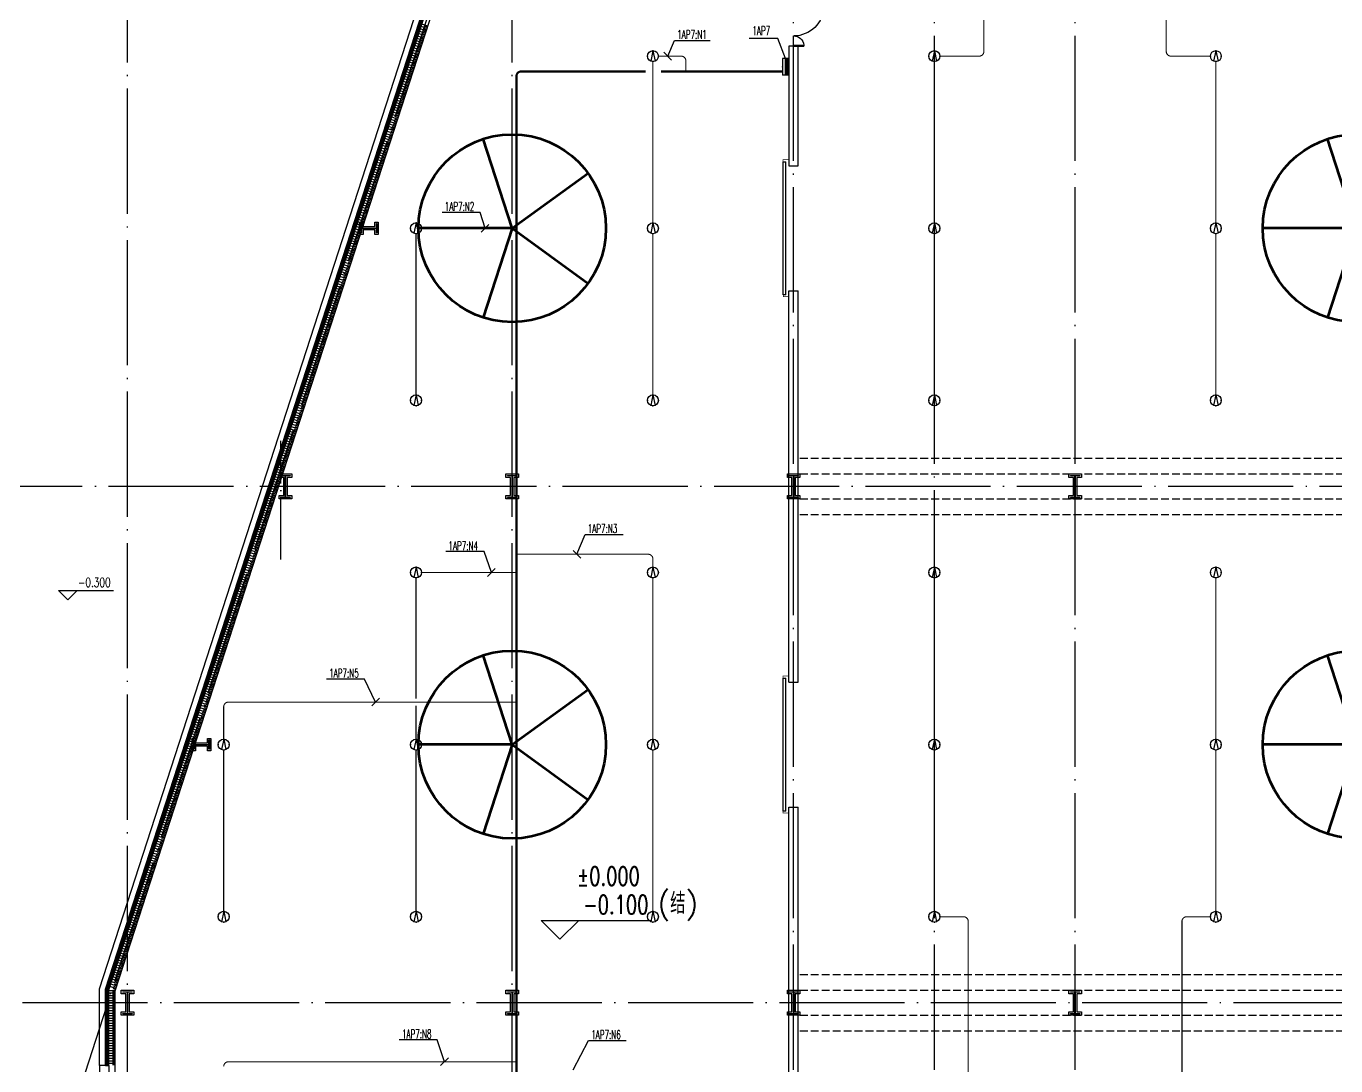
# Model space of a CAD drawing. Extents: x -1396510 to 1250330, y -1892470 to 1623980.
# Drawn here: x -7054 to 34823, y -784643 to -751423 of the extents above; entities that cross this region are included whole.
import ezdxf
from ezdxf.enums import TextEntityAlignment as Align

# ---------------------------------------------------------------- set-up
doc = ezdxf.new("R2010")
doc.units = 0
doc.header["$LTSCALE"] = 1000
doc.header["$MEASUREMENT"] = 0
for name, pattern in [('10平面$0$DASH', [0.35, 0.25, -0.1]), ('DASH', [0.35, 0.25, -0.1]), ('DOTE', [2.42, 2, -0.2, 0.02, -0.2])]:
    doc.linetypes.add(name, pattern=pattern)
doc.layers.get('Defpoints').update_dxf_attribs({"color": 210})
for name, color, linetype in [('10平面$0$WINDOW', 4, 'Continuous'), ('99平面图例外参$0$A-HATCH-2', 251, 'Continuous'), ('A-AXIS-DOTE', 14, 'DOTE'), ('A-AXIS-DP', 126, 'Continuous'), ('A-HATCH-2', 251, 'Continuous'), ('A-LIN-V', 9, 'Continuous'), ('A-SFCE', 30, 'Continuous'), ('A-WINDOW', 140, 'Continuous'), ('AS-COLN', 6, 'Continuous'), ('AS-WALL', 40, 'Continuous'), ('DIM-照明', 3, 'Continuous'), ('DIM-箱柜', 3, 'Continuous'), ('EQUIP-照明', 3, 'Continuous'), ('EQUIP-箱柜', 3, 'Continuous'), ('WIRE-照明', 1, 'Continuous'), ('建-墙-幕', 4, 'Continuous'), ('建-标高', 3, 'Continuous')]:
    doc.layers.add(name, color=color, linetype=linetype)
doc.layers.add('A-云线2', color=3, linetype='Continuous', plot=False)
doc.styles.add('_TEL_DIM', font='SIMPLEX', dxfattribs={"width": 0.8, "height": 3.5, "bigfont": 'HZTXT'})
doc.styles.add('A-STANDARD', font='SIMPLEX', dxfattribs={"bigfont": 'GBCBIG'})

# ---------------------------------------------------------------- blocks, each defined once
blk = doc.blocks.new('nt66')
at = {"layer": 'A-HATCH-2', "color": 8}
blk.add_lwpolyline([(-195840, 766870), (-195440, 766870), (-195440, 766758), (-195586, 766758), (-195586, 766182), (-195440, 766182), (-195440, 766070), (-195840, 766070), (-195840, 766182), (-195694, 766182), (-195694, 766758), (-195840, 766758)], close=True, dxfattribs=at)
at = {"layer": 'AS-COLN'}
blk.add_lwpolyline([(-195790, 766820), (-195490, 766820), (-195490, 766808), (-195636, 766808), (-195636, 766132), (-195490, 766132), (-195490, 766120), (-195790, 766120), (-195790, 766132), (-195644, 766132), (-195644, 766808), (-195790, 766808)], close=True, dxfattribs=at)
blk = doc.blocks.new('342343243')
at = {"layer": 'A-AXIS-DP', "color": 5}
blk.add_lwpolyline([(-155704, 832070), (-155404, 832070), (-155404, 832058), (-155550, 832058), (-155550, 831582), (-155404, 831582), (-155404, 831570), (-155704, 831570), (-155704, 831582), (-155558, 831582), (-155558, 832058), (-155704, 832058), (-155704, 832070)], close=True, dxfattribs=at)
at = {"layer": 'A-HATCH-2'}
blk.add_lwpolyline([(-155754, 832120), (-155354, 832120), (-155354, 832008), (-155500, 832008), (-155500, 831632), (-155354, 831632), (-155354, 831520), (-155754, 831520), (-155754, 831632), (-155608, 831632), (-155608, 832008), (-155754, 832008)], close=True, dxfattribs=at)
blk = doc.blocks.new('33333')
for p in [(-84464, -93400), (-77214, -93400), (-68214, -93400), (-59214, -93400), (-89514, -109900), (-77214, -109900), (-68214, -109900), (-59214, -109900)]:
    blk.add_blockref('nt66', p)
at = {"layer": 'A-AXIS-DP', "rotation": 270}
for p in [(-1109254, 525766), (-1114607, 509266)]:
    blk.add_blockref('342343243', p, dxfattribs=at)
blk = doc.blocks.new('w42343')
at = {"layer": 'A-HATCH-2', "color": 8, "linetype": 'DASH'}
for p, q in [((-263654, 673970), (-128354, 673970)), ((-263654, 673470), (-128354, 673470)), ((-263654, 672670), (-128354, 672670)), ((-263654, 672170), (-128354, 672170)), ((-263654, 657470), (-128354, 657470)), ((-263654, 656970), (-128354, 656970)), ((-263654, 656170), (-128354, 656170)), ((-263654, 655670), (-128354, 655670))]:
    blk.add_line(p, q, dxfattribs=at)
blk = doc.blocks.new('w4324324')
at = {"layer": 'A-HATCH-2', "color": 0, "lineweight": 60}
for q in [(-1694760, 686605), (-1697614, 684532), (-1691907, 684532), (-1696524, 681178), (-1692997, 681178)]:
    blk.add_line((-1694760, 683605), q, dxfattribs=at)
blk.add_circle((-1694760, 683605), 3000, dxfattribs=at)
blk = doc.blocks.new('ner546')
at = {"layer": 'A-LIN-V', "color": 8}
for p in [(581780, 70256), (598280, 70256), (581780, 43256), (598280, 43256)]:
    blk.add_blockref('w4324324', p, dxfattribs=at)
blk = doc.blocks.new('3333')
at = {"layer": 'A-SFCE', "const_width": 20}
blk.add_lwpolyline([(-227064, 766320), (-227064, 766510), (-227244, 766510), (-227244, 766320)], dxfattribs=at)
blk = doc.blocks.new('99平面图例外参$0$$LinePat$填挖边坡')
at = {"color": 0}
for p, q in [((0, 0), (0, -1500)), ((300, 0), (300, -600))]:
    blk.add_line(p, q, dxfattribs=at)
at = {"layer": 'Defpoints', "color": 0}
blk.add_point((600, 0), dxfattribs=at)
blk = doc.blocks.new('10平面$0$$DorLib2D$00000126')
at = {"color": 0, "linetype": 'Continuous'}
for p, q in [((-0.532, 0.5), (-0.532, 0.9)), ((0.532, 0.9), (0.532, 0.5))]:
    blk.add_line(p, q, dxfattribs=at)
at = {"color": 0, "linetype": '10平面$0$DASH'}
for p, q in [((-0.532, 0.9), (0.532, 0.9)), ((-0.532, 0.5), (0.532, 0.5))]:
    blk.add_line(p, q, dxfattribs=at)
blk = doc.blocks.new('DOOR2DLIB$SYSLIB$00000123')
at = {"color": 0}
for p, q in [((0.475, -0.001), (0.475, 0.752)), ((0.475, 0.752), (0.5, 0.752)), ((0.5, -0.001), (0.5, 0.752)), ((-0.5, 0), (-0.5, 0.252)), ((-0.475, 0.252), (-0.5, 0.252)), ((-0.475, 0), (-0.475, 0.252)), ((-0.475, 0), (-0.5, 0)), ((0.475, -0.001), (0.5, -0.001))]:
    blk.add_line(p, q, dxfattribs=at)
for centre, radius, start, end in [((0.505, -0.002), 0.755, 92.2493, 179.7238), ((-0.501, 0.003), 0.251, 359.7899, 84.0974)]:
    blk.add_arc(centre, radius, start, end, dxfattribs=at)
blk = doc.blocks.new('世赫2#厂房一层0821')
at = {"layer": 'A-AXIS-DOTE', "color": 8, "ltscale": 2}
for p, q in [((0, -89188.9), (0, 6400)), ((12300, -89188.9), (12300, 6300)), ((21300, -87498.9), (21300, 6300)), ((25800, -87498.9), (25800, 6300)), ((30300, -87498.9), (30300, 6300)), ((163114.2, -49500), (-11095.8, -49500)), ((165204.2, -66000), (-11095.8, -66000))]:
    blk.add_line(p, q, dxfattribs=at)
at = {"layer": 'A-AXIS-DOTE', "color": 8}
blk.add_line((4900, -51830), (4900, -48040), dxfattribs=at)
at = {"layer": 'A-AXIS-DOTE', "color": 8, "ltscale": 2}
blk.add_lwpolyline([(-1898.6, -69910.4), (21947.6, 3584)], dxfattribs=at)
at = {"layer": 'A-LIN-V'}
for p, q in [((-400, -65615.8), (15503.8, -16600)), ((-400, -82650), (-400, -65615.8))]:
    blk.add_line(p, q, dxfattribs=at)
blk.add_lwpolyline([(-900, -68000), (-900, -65552.5), (16794.3, -11018.4), (17079.6, -11111)], dxfattribs=at)
at = {"layer": 'AS-WALL'}
for p, q in [((21450, -35430), (21150, -35430)), ((21150, -35430), (21150, -39250)), ((21450, -39250), (21450, -35430)), ((21150, -39250), (21450, -39250)), ((21150, -55750), (21150, -43250)), ((21150, -43250), (21450, -43250)), ((21450, -55750), (21450, -43250)), ((21150, -55750), (21450, -55750)), ((21150, -72250), (21150, -59750)), ((21150, -59750), (21450, -59750)), ((21450, -72250), (21450, -59750)), ((-900, -68000), (-900, -83150)), ((-600, -68000), (-900, -68000)), ((-600, -68000), (-600, -82850))]:
    blk.add_line(p, q, dxfattribs=at)
at = {"layer": '建-墙-幕'}
for p, q in [((-700, -65568.4), (9872.2, -32984.6)), ((-666.7, -65573.6), (9903.9, -32994.9)), ((-633.3, -65578.9), (9935.6, -33005.1)), ((-600, -65584.2), (9967.3, -33015.4)), ((-700, -68000), (-700, -65568.4)), ((-666.7, -68000), (-666.7, -65573.6)), ((-633.3, -68000), (-633.3, -65578.9)), ((-600, -68000), (-600, -65584.2)), ((-700, -68000), (-600, -68000))]:
    blk.add_line(p, q, dxfattribs=at)
at = {"layer": '建-标高', "color": 8}
for p, q in [((-1911.4, -53121.8), (-2211.4, -52821.8)), ((-2211.4, -52821.8), (-451.4, -52821.8)), ((-1911.4, -53121.8), (-1611.4, -52821.8)), ((13827.8, -63970), (13227.8, -63370)), ((13227.8, -63370), (16747.8, -63370)), ((13827.8, -63970), (14427.8, -63370))]:
    blk.add_line(p, q, dxfattribs=at)
at = {"layer": '10平面$0$WINDOW'}
for name, p, xscale, yscale, zscale, rotation in [('DOOR2DLIB$SYSLIB$00000123', (21300, -34780), 1300, -1300, 300, 90.00000000093488), ('10平面$0$$DorLib2D$00000126', (21150, -41250), -4000, -200, 200, 269.9999999997814), ('10平面$0$$DorLib2D$00000126', (21150, -57750), -4000, -200, 200, 269.9999999997814)]:
    blk.add_blockref(name, p, dxfattribs=dict(at, xscale=xscale, yscale=yscale, zscale=zscale, rotation=rotation))
at = {"layer": '99平面图例外参$0$A-HATCH-2', "color": 203, "yscale": 0.1333333333333333, "zscale": 0.1333333333333333}
for p, xscale, rotation in [((9601.6, -34790.7), 0.133362719495067, 252.0237134181384), ((9478.1, -35171.2), 0.133362719495067, 252.0237134181384), ((9502.8, -35095.1), 0.133362719495067, 252.0237134181384), ((9527.5, -35019), 0.133362719495067, 252.0237134181384), ((9552.2, -34942.9), 0.133362719495067, 252.0237134181384), ((9576.9, -34866.8), 0.133362719495067, 252.0237134181384), ((9330, -35627.9), 0.133362719495067, 252.0237134181384), ((9354.6, -35551.8), 0.133362719495067, 252.0237134181384), ((9379.3, -35475.7), 0.133362719495067, 252.0237134181384), ((9404, -35399.5), 0.133362719495067, 252.0237134181384), ((9428.7, -35323.4), 0.133362719495067, 252.0237134181384), ((9453.4, -35247.3), 0.133362719495067, 252.0237134181384), ((9206.5, -36008.4), 0.133362719495067, 252.0237134181384), ((9231.2, -35932.3), 0.133362719495067, 252.0237134181384), ((9255.9, -35856.2), 0.133362719495067, 252.0237134181384), ((9280.6, -35780.1), 0.133362719495067, 252.0237134181384), ((9305.3, -35704), 0.133362719495067, 252.0237134181384), ((9058.3, -36465.1), 0.133362719495067, 252.0237134181384), ((9083, -36389), 0.133362719495067, 252.0237134181384), ((9107.7, -36312.9), 0.133362719495067, 252.0237134181384), ((9132.4, -36236.8), 0.133362719495067, 252.0237134181384), ((9157.1, -36160.7), 0.133362719495067, 252.0237134181384), ((9181.8, -36084.5), 0.133362719495067, 252.0237134181384), ((8934.8, -36845.7), 0.133362719495067, 252.0237134181384), ((8959.5, -36769.6), 0.133362719495067, 252.0237134181384), ((8984.2, -36693.4), 0.133362719495067, 252.0237134181384), ((9008.9, -36617.3), 0.133362719495067, 252.0237134181384), ((9033.6, -36541.2), 0.133362719495067, 252.0237134181384), ((8786.7, -37302.3), 0.133362719495067, 252.0237134181384), ((8811.4, -37226.2), 0.133362719495067, 252.0237134181384), ((8836, -37150.1), 0.133362719495067, 252.0237134181384), ((8860.7, -37074), 0.133362719495067, 252.0237134181384), ((8885.4, -36997.9), 0.133362719495067, 252.0237134181384), ((8910.1, -36921.8), 0.133362719495067, 252.0237134181384), ((8663.2, -37682.9), 0.133362719495067, 252.0237134181384), ((8687.9, -37606.8), 0.133362719495067, 252.0237134181384), ((8712.6, -37530.7), 0.133362719495067, 252.0237134181384), ((8737.3, -37454.6), 0.133362719495067, 252.0237134181384), ((8762, -37378.4), 0.133362719495067, 252.0237134181384), ((8515, -38139.6), 0.133362719495067, 252.0237134181384), ((8539.7, -38063.4), 0.133362719495067, 252.0237134181384), ((8564.4, -37987.3), 0.133362719495067, 252.0237134181384), ((8589.1, -37911.2), 0.133362719495067, 252.0237134181384), ((8613.8, -37835.1), 0.133362719495067, 252.0237134181384), ((8638.5, -37759), 0.133362719495067, 252.0237134181384), ((8391.5, -38520.1), 0.133362719495067, 252.0237134181384), ((8416.2, -38444), 0.133362719495067, 252.0237134181384), ((8440.9, -38367.9), 0.133362719495067, 252.0237134181384), ((8465.6, -38291.8), 0.133362719495067, 252.0237134181384), ((8490.3, -38215.7), 0.133362719495067, 252.0237134181384), ((8243.4, -38976.8), 0.133362719495067, 252.0237134181384), ((8268.1, -38900.7), 0.133362719495067, 252.0237134181384), ((8292.7, -38824.6), 0.133362719495067, 252.0237134181384), ((8317.4, -38748.5), 0.133362719495067, 252.0237134181384), ((8342.1, -38672.3), 0.133362719495067, 252.0237134181384), ((8366.8, -38596.2), 0.133362719495067, 252.0237134181384), ((8119.9, -39357.3), 0.133362719495067, 252.0237134181384), ((8144.6, -39281.2), 0.133362719495067, 252.0237134181384), ((8169.3, -39205.1), 0.133362719495067, 252.0237134181384), ((8194, -39129), 0.133362719495067, 252.0237134181384), ((8218.7, -39052.9), 0.133362719495067, 252.0237134181384), ((7971.7, -39814), 0.133362719495067, 252.0237134181384), ((7996.4, -39737.9), 0.133362719495067, 252.0237134181384), ((8021.1, -39661.8), 0.133362719495067, 252.0237134181384), ((8045.8, -39585.7), 0.133362719495067, 252.0237134181384), ((8070.5, -39509.6), 0.133362719495067, 252.0237134181384), ((8095.2, -39433.5), 0.133362719495067, 252.0237134181384), ((7848.2, -40194.6), 0.133362719495067, 252.0237134181384), ((7872.9, -40118.5), 0.133362719495067, 252.0237134181384), ((7897.6, -40042.3), 0.133362719495067, 252.0237134181384), ((7922.3, -39966.2), 0.133362719495067, 252.0237134181384), ((7947, -39890.1), 0.133362719495067, 252.0237134181384), ((7700.1, -40651.2), 0.133362719495067, 252.0237134181384), ((7724.8, -40575.1), 0.133362719495067, 252.0237134181384), ((7749.5, -40499), 0.133362719495067, 252.0237134181384), ((7774.1, -40422.9), 0.133362719495067, 252.0237134181384), ((7798.8, -40346.8), 0.133362719495067, 252.0237134181384), ((7823.5, -40270.7), 0.133362719495067, 252.0237134181384), ((7576.6, -41031.8), 0.133362719495067, 252.0237134181384), ((7601.3, -40955.7), 0.133362719495067, 252.0237134181384), ((7626, -40879.6), 0.133362719495067, 252.0237134181384), ((7650.7, -40803.5), 0.133362719495067, 252.0237134181384), ((7675.4, -40727.4), 0.133362719495067, 252.0237134181384), ((7428.4, -41488.5), 0.133362719495067, 252.0237134181384), ((7453.1, -41412.4), 0.133362719495067, 252.0237134181384), ((7477.8, -41336.2), 0.133362719495067, 252.0237134181384), ((7502.5, -41260.1), 0.133362719495067, 252.0237134181384), ((7527.2, -41184), 0.133362719495067, 252.0237134181384), ((7551.9, -41107.9), 0.133362719495067, 252.0237134181384), ((7304.9, -41869), 0.133362719495067, 252.0237134181384), ((7329.6, -41792.9), 0.133362719495067, 252.0237134181384), ((7354.3, -41716.8), 0.133362719495067, 252.0237134181384), ((7379, -41640.7), 0.133362719495067, 252.0237134181384), ((7403.7, -41564.6), 0.133362719495067, 252.0237134181384), ((7156.8, -42325.7), 0.133362719495067, 252.0237134181384), ((7181.5, -42249.6), 0.133362719495067, 252.0237134181384), ((7206.2, -42173.5), 0.133362719495067, 252.0237134181384), ((7230.9, -42097.4), 0.133362719495067, 252.0237134181384), ((7255.5, -42021.2), 0.133362719495067, 252.0237134181384), ((7280.2, -41945.1), 0.133362719495067, 252.0237134181384), ((7033.3, -42706.3), 0.133362719495067, 252.0237134181384), ((7058, -42630.1), 0.133362719495067, 252.0237134181384), ((7082.7, -42554), 0.133362719495067, 252.0237134181384), ((7107.4, -42477.9), 0.133362719495067, 252.0237134181384), ((7132.1, -42401.8), 0.133362719495067, 252.0237134181384), ((6885.1, -43162.9), 0.133362719495067, 252.0237134181384), ((6909.8, -43086.8), 0.133362719495067, 252.0237134181384), ((6934.5, -43010.7), 0.133362719495067, 252.0237134181384), ((6959.2, -42934.6), 0.133362719495067, 252.0237134181384), ((6983.9, -42858.5), 0.133362719495067, 252.0237134181384), ((7008.6, -42782.4), 0.133362719495067, 252.0237134181384), ((6761.6, -43543.5), 0.133362719495067, 252.0237134181384), ((6786.3, -43467.4), 0.133362719495067, 252.0237134181384), ((6811, -43391.3), 0.133362719495067, 252.0237134181384), ((6835.7, -43315.1), 0.133362719495067, 252.0237134181384), ((6860.4, -43239), 0.133362719495067, 252.0237134181384), ((6613.5, -44000.1), 0.133362719495067, 252.0237134181384), ((6638.2, -43924), 0.133362719495067, 252.0237134181384), ((6662.9, -43847.9), 0.133362719495067, 252.0237134181384), ((6687.6, -43771.8), 0.133362719495067, 252.0237134181384), ((6712.2, -43695.7), 0.133362719495067, 252.0237134181384), ((6736.9, -43619.6), 0.133362719495067, 252.0237134181384), ((6490, -44380.7), 0.133362719495067, 252.0237134181384), ((6514.7, -44304.6), 0.133362719495067, 252.0237134181384), ((6539.4, -44228.5), 0.133362719495067, 252.0237134181384), ((6564.1, -44152.4), 0.133362719495067, 252.0237134181384), ((6588.8, -44076.3), 0.133362719495067, 252.0237134181384), ((6341.8, -44837.4), 0.133362719495067, 252.0237134181384), ((6366.5, -44761.3), 0.133362719495067, 252.0237134181384), ((6391.2, -44685.1), 0.133362719495067, 252.0237134181384), ((6415.9, -44609), 0.133362719495067, 252.0237134181384), ((6440.6, -44532.9), 0.133362719495067, 252.0237134181384), ((6465.3, -44456.8), 0.133362719495067, 252.0237134181384), ((6218.3, -45217.9), 0.133362719495067, 252.0237134181384), ((6243, -45141.8), 0.133362719495067, 252.0237134181384), ((6267.7, -45065.7), 0.133362719495067, 252.0237134181384), ((6292.4, -44989.6), 0.133362719495067, 252.0237134181384), ((6317.1, -44913.5), 0.133362719495067, 252.0237134181384), ((6070.2, -45674.6), 0.133362719495067, 252.0237134181384), ((6094.9, -45598.5), 0.133362719495067, 252.0237134181384), ((6119.6, -45522.4), 0.133362719495067, 252.0237134181384), ((6144.3, -45446.3), 0.133362719495067, 252.0237134181384), ((6169, -45370.2), 0.133362719495067, 252.0237134181384), ((6193.6, -45294), 0.133362719495067, 252.0237134181384), ((5946.7, -46055.2), 0.133362719495067, 252.0237134181384), ((5971.4, -45979), 0.133362719495067, 252.0237134181384), ((5996.1, -45902.9), 0.133362719495067, 252.0237134181384), ((6020.8, -45826.8), 0.133362719495067, 252.0237134181384), ((6045.5, -45750.7), 0.133362719495067, 252.0237134181384), ((5798.5, -46511.8), 0.133362719495067, 252.0237134181384), ((5823.2, -46435.7), 0.133362719495067, 252.0237134181384), ((5847.9, -46359.6), 0.133362719495067, 252.0237134181384), ((5872.6, -46283.5), 0.133362719495067, 252.0237134181384), ((5897.3, -46207.4), 0.133362719495067, 252.0237134181384), ((5922, -46131.3), 0.133362719495067, 252.0237134181384), ((5675, -46892.4), 0.133362719495067, 252.0237134181384), ((5699.7, -46816.3), 0.133362719495067, 252.0237134181384), ((5724.4, -46740.2), 0.133362719495067, 252.0237134181384), ((5749.1, -46664), 0.133362719495067, 252.0237134181384), ((5773.8, -46587.9), 0.133362719495067, 252.0237134181384), ((5526.9, -47349.1), 0.133362719495067, 252.0237134181384), ((5551.6, -47272.9), 0.133362719495067, 252.0237134181384), ((5576.3, -47196.8), 0.133362719495067, 252.0237134181384), ((5601, -47120.7), 0.133362719495067, 252.0237134181384), ((5625.7, -47044.6), 0.133362719495067, 252.0237134181384), ((5650.4, -46968.5), 0.133362719495067, 252.0237134181384), ((5403.4, -47729.6), 0.133362719495067, 252.0237134181384), ((5428.1, -47653.5), 0.133362719495067, 252.0237134181384), ((5452.8, -47577.4), 0.133362719495067, 252.0237134181384), ((5477.5, -47501.3), 0.133362719495067, 252.0237134181384), ((5502.2, -47425.2), 0.133362719495067, 252.0237134181384), ((5255.2, -48186.3), 0.133362719495067, 252.0237134181384), ((5279.9, -48110.2), 0.133362719495067, 252.0237134181384), ((5304.6, -48034.1), 0.133362719495067, 252.0237134181384), ((5329.3, -47957.9), 0.133362719495067, 252.0237134181384), ((5354, -47881.8), 0.133362719495067, 252.0237134181384), ((5378.7, -47805.7), 0.133362719495067, 252.0237134181384), ((5131.7, -48566.8), 0.133362719495067, 252.0237134181384), ((5156.4, -48490.7), 0.133362719495067, 252.0237134181384), ((5181.1, -48414.6), 0.133362719495067, 252.0237134181384), ((5205.8, -48338.5), 0.133362719495067, 252.0237134181384), ((5230.5, -48262.4), 0.133362719495067, 252.0237134181384), ((4983.6, -49023.5), 0.133362719495067, 252.0237134181384), ((5008.3, -48947.4), 0.133362719495067, 252.0237134181384), ((5033, -48871.3), 0.133362719495067, 252.0237134181384), ((5057.7, -48795.2), 0.133362719495067, 252.0237134181384), ((5082.4, -48719.1), 0.133362719495067, 252.0237134181384), ((5107.1, -48642.9), 0.133362719495067, 252.0237134181384), ((4860.1, -49404.1), 0.133362719495067, 252.0237134181384), ((4884.8, -49328), 0.133362719495067, 252.0237134181384), ((4909.5, -49251.8), 0.133362719495067, 252.0237134181384), ((4934.2, -49175.7), 0.133362719495067, 252.0237134181384), ((4958.9, -49099.6), 0.133362719495067, 252.0237134181384), ((4711.9, -49860.7), 0.133362719495067, 252.0237134181384), ((4736.6, -49784.6), 0.133362719495067, 252.0237134181384), ((4761.3, -49708.5), 0.133362719495067, 252.0237134181384), ((4786, -49632.4), 0.133362719495067, 252.0237134181384), ((4810.7, -49556.3), 0.133362719495067, 252.0237134181384), ((4835.4, -49480.2), 0.133362719495067, 252.0237134181384), ((4588.5, -50241.3), 0.133362719495067, 252.0237134181384), ((4613.1, -50165.2), 0.133362719495067, 252.0237134181384), ((4637.8, -50089.1), 0.133362719495067, 252.0237134181384), ((4662.5, -50013), 0.133362719495067, 252.0237134181384), ((4687.2, -49936.8), 0.133362719495067, 252.0237134181384), ((4440.3, -50698), 0.133362719495067, 252.0237134181384), ((4465, -50621.8), 0.133362719495067, 252.0237134181384), ((4489.7, -50545.7), 0.133362719495067, 252.0237134181384), ((4514.4, -50469.6), 0.133362719495067, 252.0237134181384), ((4539.1, -50393.5), 0.133362719495067, 252.0237134181384), ((4563.8, -50317.4), 0.133362719495067, 252.0237134181384), ((4316.8, -51078.5), 0.133362719495067, 252.0237134181384), ((4341.5, -51002.4), 0.133362719495067, 252.0237134181384), ((4366.2, -50926.3), 0.133362719495067, 252.0237134181384), ((4390.9, -50850.2), 0.133362719495067, 252.0237134181384), ((4415.6, -50774.1), 0.133362719495067, 252.0237134181384), ((4168.6, -51535.2), 0.133362719495067, 252.0237134181384), ((4193.3, -51459.1), 0.133362719495067, 252.0237134181384), ((4218, -51383), 0.133362719495067, 252.0237134181384), ((4242.7, -51306.9), 0.133362719495067, 252.0237134181384), ((4267.4, -51230.7), 0.133362719495067, 252.0237134181384), ((4292.1, -51154.6), 0.133362719495067, 252.0237134181384), ((4045.2, -51915.7), 0.133362719495067, 252.0237134181384), ((4069.9, -51839.6), 0.133362719495067, 252.0237134181384), ((4094.5, -51763.5), 0.133362719495067, 252.0237134181384), ((4119.2, -51687.4), 0.133362719495067, 252.0237134181384), ((4143.9, -51611.3), 0.133362719495067, 252.0237134181384), ((3897, -52372.4), 0.133362719495067, 252.0237134181384), ((3921.7, -52296.3), 0.133362719495067, 252.0237134181384), ((3946.4, -52220.2), 0.133362719495067, 252.0237134181384), ((3971.1, -52144.1), 0.133362719495067, 252.0237134181384), ((3995.8, -52068), 0.133362719495067, 252.0237134181384), ((4020.5, -51991.9), 0.133362719495067, 252.0237134181384), ((3773.5, -52753), 0.133362719495067, 252.0237134181384), ((3798.2, -52676.9), 0.133362719495067, 252.0237134181384), ((3822.9, -52600.7), 0.133362719495067, 252.0237134181384), ((3847.6, -52524.6), 0.133362719495067, 252.0237134181384), ((3872.3, -52448.5), 0.133362719495067, 252.0237134181384), ((3625.3, -53209.6), 0.133362719495067, 252.0237134181384), ((3650, -53133.5), 0.133362719495067, 252.0237134181384), ((3674.7, -53057.4), 0.133362719495067, 252.0237134181384), ((3699.4, -52981.3), 0.133362719495067, 252.0237134181384), ((3724.1, -52905.2), 0.133362719495067, 252.0237134181384), ((3748.8, -52829.1), 0.133362719495067, 252.0237134181384), ((3501.9, -53590.2), 0.133362719495067, 252.0237134181384), ((3526.6, -53514.1), 0.133362719495067, 252.0237134181384), ((3551.2, -53438), 0.133362719495067, 252.0237134181384), ((3575.9, -53361.9), 0.133362719495067, 252.0237134181384), ((3600.6, -53285.8), 0.133362719495067, 252.0237134181384), ((3353.7, -54046.9), 0.133362719495067, 252.0237134181384), ((3378.4, -53970.8), 0.133362719495067, 252.0237134181384), ((3403.1, -53894.6), 0.133362719495067, 252.0237134181384), ((3427.8, -53818.5), 0.133362719495067, 252.0237134181384), ((3452.5, -53742.4), 0.133362719495067, 252.0237134181384), ((3477.2, -53666.3), 0.133362719495067, 252.0237134181384), ((3230.2, -54427.4), 0.133362719495067, 252.0237134181384), ((3254.9, -54351.3), 0.133362719495067, 252.0237134181384), ((3279.6, -54275.2), 0.133362719495067, 252.0237134181384), ((3304.3, -54199.1), 0.133362719495067, 252.0237134181384), ((3329, -54123), 0.133362719495067, 252.0237134181384), ((3082, -54884.1), 0.133362719495067, 252.0237134181384), ((3106.7, -54808), 0.133362719495067, 252.0237134181384), ((3131.4, -54731.9), 0.133362719495067, 252.0237134181384), ((3156.1, -54655.8), 0.133362719495067, 252.0237134181384), ((3180.8, -54579.6), 0.133362719495067, 252.0237134181384), ((3205.5, -54503.5), 0.133362719495067, 252.0237134181384), ((2958.6, -55264.7), 0.133362719495067, 252.0237134181384), ((2983.3, -55188.5), 0.133362719495067, 252.0237134181384), ((3008, -55112.4), 0.133362719495067, 252.0237134181384), ((3032.6, -55036.3), 0.133362719495067, 252.0237134181384), ((3057.3, -54960.2), 0.133362719495067, 252.0237134181384), ((2810.4, -55721.3), 0.133362719495067, 252.0237134181384), ((2835.1, -55645.2), 0.133362719495067, 252.0237134181384), ((2859.8, -55569.1), 0.133362719495067, 252.0237134181384), ((2884.5, -55493), 0.133362719495067, 252.0237134181384), ((2909.2, -55416.9), 0.133362719495067, 252.0237134181384), ((2933.9, -55340.8), 0.133362719495067, 252.0237134181384), ((2686.9, -56101.9), 0.133362719495067, 252.0237134181384), ((2711.6, -56025.8), 0.133362719495067, 252.0237134181384), ((2736.3, -55949.7), 0.133362719495067, 252.0237134181384), ((2761, -55873.5), 0.133362719495067, 252.0237134181384), ((2785.7, -55797.4), 0.133362719495067, 252.0237134181384), ((2538.7, -56558.5), 0.133362719495067, 252.0237134181384), ((2563.4, -56482.4), 0.133362719495067, 252.0237134181384), ((2588.1, -56406.3), 0.133362719495067, 252.0237134181384), ((2612.8, -56330.2), 0.133362719495067, 252.0237134181384), ((2637.5, -56254.1), 0.133362719495067, 252.0237134181384), ((2662.2, -56178), 0.133362719495067, 252.0237134181384), ((2415.3, -56939.1), 0.133362719495067, 252.0237134181384), ((2440, -56863), 0.133362719495067, 252.0237134181384), ((2464.7, -56786.9), 0.133362719495067, 252.0237134181384), ((2489.4, -56710.8), 0.133362719495067, 252.0237134181384), ((2514, -56634.7), 0.133362719495067, 252.0237134181384), ((2267.1, -57395.8), 0.133362719495067, 252.0237134181384), ((2291.8, -57319.7), 0.133362719495067, 252.0237134181384), ((2316.5, -57243.6), 0.133362719495067, 252.0237134181384), ((2341.2, -57167.4), 0.133362719495067, 252.0237134181384), ((2365.9, -57091.3), 0.133362719495067, 252.0237134181384), ((2390.6, -57015.2), 0.133362719495067, 252.0237134181384), ((2143.6, -57776.3), 0.133362719495067, 252.0237134181384), ((2168.3, -57700.2), 0.133362719495067, 252.0237134181384), ((2193, -57624.1), 0.133362719495067, 252.0237134181384), ((2217.7, -57548), 0.133362719495067, 252.0237134181384), ((2242.4, -57471.9), 0.133362719495067, 252.0237134181384), ((1995.4, -58233), 0.133362719495067, 252.0237134181384), ((2020.1, -58156.9), 0.133362719495067, 252.0237134181384), ((2044.8, -58080.8), 0.133362719495067, 252.0237134181384), ((2069.5, -58004.7), 0.133362719495067, 252.0237134181384), ((2094.2, -57928.6), 0.133362719495067, 252.0237134181384), ((2118.9, -57852.4), 0.133362719495067, 252.0237134181384), ((1872, -58613.6), 0.133362719495067, 252.0237134181384), ((1896.7, -58537.4), 0.133362719495067, 252.0237134181384), ((1921.4, -58461.3), 0.133362719495067, 252.0237134181384), ((1946.1, -58385.2), 0.133362719495067, 252.0237134181384), ((1970.7, -58309.1), 0.133362719495067, 252.0237134181384), ((1723.8, -59070.2), 0.133362719495067, 252.0237134181384), ((1748.5, -58994.1), 0.133362719495067, 252.0237134181384), ((1773.2, -58918), 0.133362719495067, 252.0237134181384), ((1797.9, -58841.9), 0.133362719495067, 252.0237134181384), ((1822.6, -58765.8), 0.133362719495067, 252.0237134181384), ((1847.3, -58689.7), 0.133362719495067, 252.0237134181384), ((1600.3, -59450.8), 0.133362719495067, 252.0237134181384), ((1625, -59374.7), 0.133362719495067, 252.0237134181384), ((1649.7, -59298.6), 0.133362719495067, 252.0237134181384), ((1674.4, -59222.4), 0.133362719495067, 252.0237134181384), ((1699.1, -59146.3), 0.133362719495067, 252.0237134181384), ((1452.1, -59907.5), 0.133362719495067, 252.0237134181384), ((1476.8, -59831.3), 0.133362719495067, 252.0237134181384), ((1501.5, -59755.2), 0.133362719495067, 252.0237134181384), ((1526.2, -59679.1), 0.133362719495067, 252.0237134181384), ((1550.9, -59603), 0.133362719495067, 252.0237134181384), ((1575.6, -59526.9), 0.133362719495067, 252.0237134181384), ((1304, -60364.1), 0.133362719495067, 252.0237134181384), ((1328.7, -60288), 0.133362719495067, 252.0237134181384), ((1353.4, -60211.9), 0.133362719495067, 252.0237134181384), ((1378.1, -60135.8), 0.133362719495067, 252.0237134181384), ((1402.8, -60059.7), 0.133362719495067, 252.0237134181384), ((1427.5, -59983.6), 0.133362719495067, 252.0237134181384), ((1180.5, -60744.7), 0.133362719495067, 252.0237134181384), ((1205.2, -60668.6), 0.133362719495067, 252.0237134181384), ((1229.9, -60592.5), 0.133362719495067, 252.0237134181384), ((1254.6, -60516.3), 0.133362719495067, 252.0237134181384), ((1279.3, -60440.2), 0.133362719495067, 252.0237134181384), ((1032.3, -61201.3), 0.133362719495067, 252.0237134181384), ((1057, -61125.2), 0.133362719495067, 252.0237134181384), ((1081.7, -61049.1), 0.133362719495067, 252.0237134181384), ((1106.4, -60973), 0.133362719495067, 252.0237134181384), ((1131.1, -60896.9), 0.133362719495067, 252.0237134181384), ((1155.8, -60820.8), 0.133362719495067, 252.0237134181384), ((908.9, -61581.9), 0.133362719495067, 252.0237134181384), ((933.5, -61505.8), 0.133362719495067, 252.0237134181384), ((958.2, -61429.7), 0.133362719495067, 252.0237134181384), ((982.9, -61353.6), 0.133362719495067, 252.0237134181384), ((1007.6, -61277.5), 0.133362719495067, 252.0237134181384), ((760.7, -62038.6), 0.133362719495067, 252.0237134181384), ((785.4, -61962.5), 0.133362719495067, 252.0237134181384), ((810.1, -61886.4), 0.133362719495067, 252.0237134181384), ((834.8, -61810.2), 0.133362719495067, 252.0237134181384), ((859.5, -61734.1), 0.133362719495067, 252.0237134181384), ((884.2, -61658), 0.133362719495067, 252.0237134181384), ((637.2, -62419.1), 0.133362719495067, 252.0237134181384), ((661.9, -62343), 0.133362719495067, 252.0237134181384), ((686.6, -62266.9), 0.133362719495067, 252.0237134181384), ((711.3, -62190.8), 0.133362719495067, 252.0237134181384), ((736, -62114.7), 0.133362719495067, 252.0237134181384), ((489, -62875.8), 0.133362719495067, 252.0237134181384), ((513.7, -62799.7), 0.133362719495067, 252.0237134181384), ((538.4, -62723.6), 0.133362719495067, 252.0237134181384), ((563.1, -62647.5), 0.133362719495067, 252.0237134181384), ((587.8, -62571.4), 0.133362719495067, 252.0237134181384), ((612.5, -62495.2), 0.133362719495067, 252.0237134181384), ((365.6, -63256.4), 0.133362719495067, 252.0237134181384), ((390.2, -63180.2), 0.133362719495067, 252.0237134181384), ((414.9, -63104.1), 0.133362719495067, 252.0237134181384), ((439.6, -63028), 0.133362719495067, 252.0237134181384), ((464.3, -62951.9), 0.133362719495067, 252.0237134181384), ((217.4, -63713), 0.133362719495067, 252.0237134181384), ((242.1, -63636.9), 0.133362719495067, 252.0237134181384), ((266.8, -63560.8), 0.133362719495067, 252.0237134181384), ((291.5, -63484.7), 0.133362719495067, 252.0237134181384), ((316.2, -63408.6), 0.133362719495067, 252.0237134181384), ((340.9, -63332.5), 0.133362719495067, 252.0237134181384), ((93.9, -64093.6), 0.133362719495067, 252.0237134181384), ((118.6, -64017.5), 0.133362719495067, 252.0237134181384), ((143.3, -63941.4), 0.133362719495067, 252.0237134181384), ((168, -63865.3), 0.133362719495067, 252.0237134181384), ((192.7, -63789.1), 0.133362719495067, 252.0237134181384), ((-54.3, -64550.3), 0.133362719495067, 252.0237134181384), ((-29.6, -64474.1), 0.133362719495067, 252.0237134181384), ((-4.9, -64398), 0.133362719495067, 252.0237134181384), ((19.8, -64321.9), 0.133362719495067, 252.0237134181384), ((44.5, -64245.8), 0.133362719495067, 252.0237134181384), ((69.2, -64169.7), 0.133362719495067, 252.0237134181384), ((-177.7, -64930.8), 0.133362719495067, 252.0237134181384), ((-153, -64854.7), 0.133362719495067, 252.0237134181384), ((-128.4, -64778.6), 0.133362719495067, 252.0237134181384), ((-103.7, -64702.5), 0.133362719495067, 252.0237134181384), ((-79, -64626.4), 0.133362719495067, 252.0237134181384), ((-325.9, -65387.5), 0.133362719495067, 252.0237134181384), ((-301.2, -65311.4), 0.133362719495067, 252.0237134181384), ((-276.5, -65235.3), 0.133362719495067, 252.0237134181384), ((-251.8, -65159.1), 0.133362719495067, 252.0237134181384), ((-227.1, -65083), 0.133362719495067, 252.0237134181384), ((-202.4, -65006.9), 0.133362719495067, 252.0237134181384), ((-400, -65615.8), 0.1335983163058314, 270.0000000008098), ((-400, -65696), 0.1335983163058314, 270.0000000008098), ((-375.3, -65539.7), 0.133362719495067, 252.0237134181384), ((-350.6, -65463.6), 0.133362719495067, 252.0237134181384), ((-400, -65776.1), 0.1335983163058314, 270.0000000008098), ((-400, -65856.3), 0.1335983163058314, 270.0000000008098), ((-400, -65936.5), 0.1335983163058314, 270.0000000008098), ((-400, -66016.6), 0.1335983163058314, 270.0000000008098), ((-400, -66096.8), 0.1335983163058314, 270.0000000008098), ((-400, -66176.9), 0.1335983163058314, 270.0000000008098), ((-400, -66257.1), 0.1335983163058314, 270.0000000008098), ((-400, -66337.2), 0.1335983163058314, 270.0000000008098), ((-400, -66417.4), 0.1335983163058314, 270.0000000008098), ((-400, -66497.6), 0.1335983163058314, 270.0000000008098), ((-400, -66577.7), 0.1335983163058314, 270.0000000008098), ((-400, -66657.9), 0.1335983163058314, 270.0000000008098), ((-400, -66738), 0.1335983163058314, 270.0000000008098), ((-400, -66818.2), 0.1335983163058314, 270.0000000008098), ((-400, -66898.4), 0.1335983163058314, 270.0000000008098), ((-400, -66978.5), 0.1335983163058314, 270.0000000008098), ((-400, -67058.7), 0.1335983163058314, 270.0000000008098), ((-400, -67138.8), 0.1335983163058314, 270.0000000008098), ((-400, -67219), 0.1335983163058314, 270.0000000008098), ((-400, -67299.2), 0.1335983163058314, 270.0000000008098), ((-400, -67379.3), 0.1335983163058314, 270.0000000008098), ((-400, -67459.5), 0.1335983163058314, 270.0000000008098), ((-400, -67539.6), 0.1335983163058314, 270.0000000008098), ((-400, -67619.8), 0.1335983163058314, 270.0000000008098), ((-400, -67700), 0.1335983163058314, 270.0000000008098), ((-400, -67780.1), 0.1335983163058314, 270.0000000008098), ((-400, -67860.3), 0.1335983163058314, 270.0000000008098), ((-400, -67940.4), 0.1335983163058314, 270.0000000008098)]:
    blk.add_blockref('99平面图例外参$0$$LinePat$填挖边坡', p, dxfattribs=dict(at, xscale=xscale, rotation=rotation))
at = {"layer": 'A-LIN-V', "color": 8, "rotation": 90.00000000000001}
blk.add_blockref('ner546', (766160.7, 1055230), dxfattribs=at)
at = {"layer": 'A-SFCE'}
for p in [(248204.2, -805570), (248204.2, -822070)]:
    blk.add_blockref('3333', p, dxfattribs=at)
at = {"layer": 'A-SFCE', "xscale": -1, "rotation": 180}
for p in [(248214.2, 723070), (248204.2, 706570)]:
    blk.add_blockref('3333', p, dxfattribs=at)
at = {"layer": 'A-WINDOW'}
for name in ['33333', 'w42343']:
    blk.add_blockref(name, (285154.2, -722570), dxfattribs=at)
at = {"layer": '建-标高', "color": 7, "style": 'A-STANDARD', "width": 0.705882}
for s, height, p in [('-0.300', 297.5, (-1581.4, -52716.8)), ('%%P0.000', 595, (14367.8, -62250)), ('-0.100', 595, (14567.8, -63160))]:
    blk.add_text(s, height=height, dxfattribs=at).set_placement(p)
at = {"layer": '建-标高', "color": 7, "style": 'A-STANDARD'}
blk.add_text('(结)', height=675.18, dxfattribs=at).set_placement((16947.8, -63160))
blk = doc.blocks.new('$equip$00002832')
for q in [(-0.2, -0.46), (0.2, -0.46)]:
    blk.add_line((0, 0.5), q)
at = {"const_width": 0.0571}
blk.add_lwpolyline([(0.5, 0, 1), (-0.5, 0, 1), (0.5, 0, -0.625089)], format="xyb", dxfattribs=at)
blk.add_circle((0, 0), 0.5)
for p in [(-0.5, 0), (0, 0.5), (0.5, 0), (0, -0.5)]:
    blk.add_point(p)
at = {"color": 7, "style": '_TEL_DIM', "flags": 1}
for tag in ['A', 'REMARK']:
    blk.add_attdef(tag, text='', height=0.00002, dxfattribs=at).set_placement((0, 0), align=Align.MIDDLE_CENTER)
blk = doc.blocks.new('*X128')
at = {"color": 0}
for p, q in [((-250, 33), (-183, 100)), ((-250, 68), (-218, 100)), ((-247, 0), (-147, 100)), ((-212, 0), (-112, 100)), ((-177, 0), (-77, 100)), ((-141, 0), (-41, 100)), ((-106, 0), (-6, 100)), ((-71, 0), (29, 100)), ((-35, 0), (65, 100)), ((0, 0), (100, 100)), ((35, 0), (135, 100)), ((71, 0), (171, 100)), ((106, 0), (206, 100)), ((141, 0), (241, 100)), ((177, 0), (250, 73)), ((212, 0), (250, 38)), ((247, 0), (250, 3))]:
    blk.add_line(p, q, dxfattribs=at)
blk = doc.blocks.new('$equip$00002929')
for p, q in [((-0.75, 0.6), (-0.75, 0)), ((0.75, 0.6), (-0.75, 0.6)), ((-0.75, 0.3), (0.75, 0.3)), ((-0.75, 0), (0.75, 0)), ((0.75, 0), (0.75, 0.6))]:
    blk.add_line(p, q)
for points, const_width in [([(-0.75, 0.15), (0.75, 0.15)], 0.3), ([(-0.75, 0.6), (-0.75, 0), (0.75, 0), (0.75, 0.6), (-0.75, 0.6), (-0.75, 0)], 0.0571)]:
    blk.add_lwpolyline(points, dxfattribs=dict(const_width=const_width))
for p in [(-0.75, 0.3), (0, 0.6), (0, 0), (0.75, 0.3)]:
    blk.add_point(p)
at = {"xscale": 0.00300000000061118, "yscale": 0.00300000000061118, "zscale": 0.00300000000061118}
blk.add_blockref('*X128', (0, 0), dxfattribs=at)
at = {"color": 7, "style": '_TEL_DIM', "flags": 1}
for tag in ['A', 'REMARK']:
    blk.add_attdef(tag, text='', height=0.00002, dxfattribs=at).set_placement((0, 0), align=Align.MIDDLE_CENTER)

msp = doc.modelspace()

# ---------------------------------------------------------------- linework, layer by layer
at = {"layer": 'DIM-照明'}
for p, q in [((13337.9, -752256.3), (13585.4, -752503.7)), ((7744.2, -757756.3), (7496.7, -758003.7)), ((10431.3, -768173.6), (10678.8, -768421.1)), ((7943.4, -768756.3), (7695.9, -769003.7)), ((4242.6, -772898.5), (3995.1, -773146)), ((6446.7, -784391.5), (6199.2, -784638.9))]:
    msp.add_line(p, q, dxfattribs=at)
for points in [[(13461.7, -752380), (13676.7, -751876.4)], [(13676.7, -751876.4), (14819.7, -751876.4)], [(7459.8, -757372.8), (6244.8, -757372.8)], [(7620.5, -757880), (7459.8, -757372.8)], [(10555, -768297.3), (10815.6, -767667.7)], [(10815.6, -767667.7), (12030.6, -767667.7)], [(7585.2, -768214.4), (6362.2, -768214.4)], [(7819.7, -768880), (7585.2, -768214.4)], [(3763, -772285), (2548, -772285)], [(4118.9, -773022.3), (3763, -772285)], [(6089.6, -783816.6), (4874.6, -783816.6)], [(6322.9, -784515.2), (6089.6, -783816.6)], [(10438.4, -784771.5), (10926.3, -783837.8)], [(10926.3, -783837.8), (12133.3, -783837.8)]]:
    msp.add_lwpolyline(points, dxfattribs=at)
at = {"layer": 'DIM-箱柜'}
for p, q in [((16976.1, -751811.2), (16063.5, -751811.2)), ((17230.8, -752455.3), (16976.1, -751811.2))]:
    msp.add_line(p, q, dxfattribs=at)
at = {"layer": 'WIRE-照明', "linetype": 'Continuous'}
for points, const_width in [([(23570.2, -752230), (23570.2, -717937.6)], 35), ([(29401.5, -752230), (29401.5, -717937.6)], 35), ([(13160.8, -752380), (13890, -752380)], 35), ([(14040, -752870), (14040, -752530)], 35), ([(22160.8, -752380), (23420.2, -752380)], 35), ([(30810.8, -752380), (29551.5, -752380)], 35), ([(8772.3, -752870), (12751.5, -752870)], 70), ([(12985.8, -757705), (12985.8, -752555)], 35), ([(13250, -752870), (17125.8, -752870)], 70), ([(21985.8, -757705), (21985.8, -752555)], 35), ([(30985.8, -757705), (30985.8, -752555)], 35), ([(8622.3, -785380), (8622.3, -753020)], 70), ([(5585.8, -757880), (8622.3, -757880)], 35), ([(5410.8, -763205), (5410.8, -758055)], 35), ([(12985.8, -763205), (12985.8, -758055)], 35), ([(21985.8, -763205), (21985.8, -758055)], 35), ([(30985.8, -763205), (30985.8, -758055)], 35), ([(8622.3, -768297.3), (12835.8, -768297.3)], 35), ([(12985.8, -768705), (12985.8, -768447.3)], 35), ([(5410.8, -772909.8), (5410.8, -769055)], 35), ([(5585.8, -768880), (8622.3, -768880)], 35), ([(12985.8, -774205), (12985.8, -769055)], 35), ([(21985.8, -774205), (21985.8, -769055)], 35), ([(30985.8, -769055), (30985.8, -774205)], 35), ([(-589.2, -773022.3), (8622.3, -773022.3)], 35), ([(-739.2, -774205), (-739.2, -773172.3)], 35), ([(5410.8, -774205), (5410.8, -773134.8)], 35), ([(-739.2, -779705), (-739.2, -774555)], 35), ([(5410.8, -779705), (5410.8, -774555)], 35), ([(12985.8, -779705), (12985.8, -774555)], 35), ([(21985.8, -779705), (21985.8, -774555)], 35), ([(30985.8, -774555), (30985.8, -779705)], 35), ([(22160.8, -779880), (22918.4, -779880)], 35), ([(23068.4, -797383.8), (23068.4, -780030)], 35), ([(29903.2, -797383.8), (29903.2, -780030)], 35), ([(30810.8, -779880), (30053.2, -779880)], 35), ([(-589.2, -784515.2), (8622.3, -784515.2)], 35)]:
    msp.add_lwpolyline(points, dxfattribs=dict(at, const_width=const_width))
for points, const_width in [([(14040, -752530, 0.4142136), (13890, -752380)], 35), ([(23420.2, -752380, 0.4142136), (23570.2, -752230)], 35), ([(29551.5, -752380, -0.4142136), (29401.5, -752230)], 35), ([(8772.3, -752870, 0.4142136), (8622.3, -753020)], 70), ([(12985.8, -768447.3, 0.4142136), (12835.8, -768297.3)], 35), ([(-589.2, -773022.3, 0.4142136), (-739.2, -773172.3)], 35), ([(23068.4, -780030, 0.4142136), (22918.4, -779880)], 35), ([(29903.2, -780030, -0.4142136), (30053.2, -779880)], 35), ([(-589.2, -784515.2, 0.4142136), (-739.2, -784665.2)], 35)]:
    msp.add_lwpolyline(points, format="xyb", dxfattribs=dict(at, const_width=const_width))

# ---------------------------------------------------------------- block references
at = {"layer": 'A-云线2'}
msp.add_blockref('世赫2#厂房一层0821', (-3814.2, -716630), dxfattribs=at)
at = {"layer": 'EQUIP-照明', "xscale": 350, "yscale": 350, "zscale": 350}
for p in [(12985.8, -752380), (21985.8, -752380), (30985.8, -752380), (5410.8, -757880), (12985.8, -757880), (21985.8, -757880), (30985.8, -757880), (5410.8, -763380), (12985.8, -763380), (21985.8, -763380), (30985.8, -763380), (5410.8, -768880), (12985.8, -768880), (21985.8, -768880), (30985.8, -768880), (-739.2, -774380), (5410.8, -774380), (12985.8, -774380), (21985.8, -774380), (30985.8, -774380), (-739.2, -779880), (5410.8, -779880), (12985.8, -779880), (21985.8, -779880), (30985.8, -779880)]:
    msp.add_blockref('$equip$00002832', p, dxfattribs=at)
at = {"layer": 'EQUIP-箱柜', "xscale": 350, "yscale": 350, "zscale": 350, "rotation": 89.99999999999999}
msp.add_blockref('$equip$00002929', (17335.8, -752717.8), dxfattribs=at)

# ---------------------------------------------------------------- texts
at = {"layer": 'DIM-照明', "color": 7, "style": '_TEL_DIM', "width": 0.6}
for s, p in [('1AP7:N1', (13764.2, -751826.4)), ('1AP7:N2', (6332.3, -757322.8)), ('1AP7:N3', (10903.1, -767617.7)), ('1AP7:N4', (6449.7, -768164.4)), ('1AP7:N5', (2635.5, -772235)), ('1AP7:N8', (4962.1, -783766.6)), ('1AP7:N6', (11013.8, -783787.8))]:
    msp.add_text(s, height=280, dxfattribs=at).set_placement(p)
at = {"layer": 'DIM-箱柜', "color": 7, "style": '_TEL_DIM', "width": 0.6}
msp.add_text('1AP7', height=280, dxfattribs=at).set_placement((16168.5, -751706.2))

doc.saveas('drawing.dxf')
